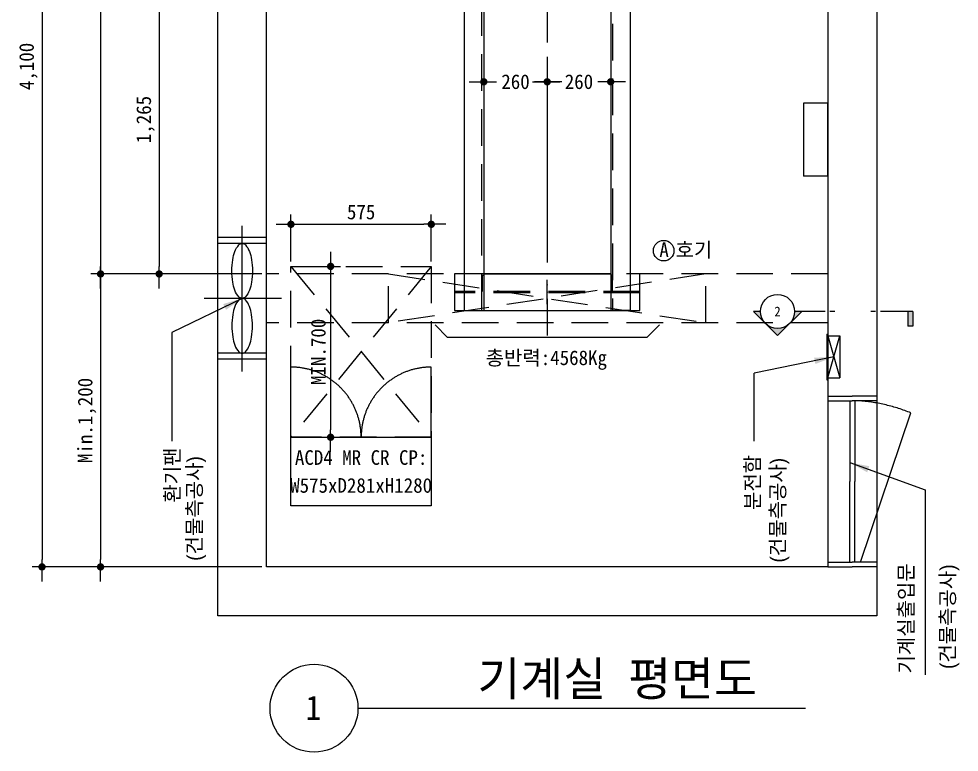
# Model space of a CAD drawing. Extents: x -9109 to 174251, y 57759 to 115528.
# Drawn here: x 142864 to 146716, y 102898 to 105902 of the extents above; entities that cross this region are included whole.
import ezdxf
from ezdxf.enums import TextEntityAlignment as Align

# ---------------------------------------------------------------- set-up
doc = ezdxf.new("R2010")
doc.units = 0
doc.header["$LTSCALE"] = 600
doc.header["$MEASUREMENT"] = 0
for name, pattern in [('CENTER', [2, 1.25, -0.25, 0.25, -0.25]), ('HIDDEN', [0.375, 0.25, -0.125]), ('PHANTOM', [2.5, 1.25, -0.25, 0.25, -0.25, 0.25, -0.25])]:
    doc.linetypes.add(name, pattern=pattern)
doc.layers.get('0').update_dxf_attribs({"linetype": 'CONTINUOUS'})
for name, color, linetype in [('1', 3, 'CONTINUOUS'), ('2', 4, 'HIDDEN'), ('3', 1, 'CENTER'), ('4', 6, 'PHANTOM'), ('6', 2, 'CONTINUOUS'), ('A-DIMS', 7, 'CONTINUOUS')]:
    doc.layers.add(name, color=color, linetype=linetype)
for name, color, linetype, lineweight in [('A-MKXS-LEAD', 7, 'CONTINUOUS', 25), ('A-MKXS-MAK1', 3, 'CONTINUOUS', 25), ('A-MKXS-TEXT1', 3, 'CONTINUOUS', 25), ('A-MKXS-TEXT2', 7, 'CONTINUOUS', 25), ('A-XXXX-SYMB', 7, 'CONTINUOUS', 25), ('A-XXXX-TXT1', 3, 'CONTINUOUS', 25)]:
    doc.layers.add(name, color=color, linetype=linetype, lineweight=lineweight)
doc.styles.add('HY울릉도L', font='')
doc.styles.add('OTIS', font='')
doc.styles.add('굴림', font='')
doc.styles.add('돋움체', font='')
doc.styles.get('HY울릉도L').set_extended_font_data('Dotum')
doc.styles.get('OTIS').set_extended_font_data('Dotum')
doc.styles.get('굴림').set_extended_font_data('Dotum')
doc.styles.get('돋움체').set_extended_font_data('DotumChe')
doc.dimstyles.new('CDIM', dxfattribs={"dimtxt": 3, "dimasz": 1.5, "dimexe": 2, "dimexo": 1, "dimgap": 1, "dimtad": 1, "dimdec": 0, "dimrnd": 0.5, "dimzin": 0, "dimdsep": 32, "dimlunit": 6, "dimtxsty": 'HY울릉도L', "dimblk1": '_CIDOT', "dimblk2": '_CIDOT', "dimsah": 1, "dimcen": 5.5, "dimclrd": 2, "dimclre": 2, "dimclrt": 7, "dimadec": 0, "dimazin": 0, "dimtfac": 1, "dimtdec": 0, "dimtix": 1, "dimtmove": 2, "dimatfit": 1, "dimldrblk": '_CIDOT', "dimfxl": 1, "dimtolj": 1, "dimtzin": 0, "dimlwd": -1, "dimarcsym": 0})
doc.dimstyles.new('OTIS', dxfattribs={"dimscale": 100, "dimtxt": 2.25, "dimasz": 2, "dimexe": 0.8, "dimexo": 0.8, "dimgap": 0.7, "dimtad": 1, "dimdsep": 46, "dimtxsty": '굴림', "dimblk": 'DOT', "dimcen": 0, "dimclrd": 3, "dimclre": 3, "dimclrt": 3, "dimadec": 0, "dimazin": 0, "dimtfac": 1, "dimtmove": 0, "dimatfit": 3, "dimfxl": 1, "dimtolj": 1, "dimarcsym": 0})

# ---------------------------------------------------------------- blocks, each defined once
blk = doc.blocks.new('A$C27541DAA')
for p, q in [((0, -300), (-100, -300)), ((0, -600), (0, -300)), ((0, -600), (-100, -600))]:
    blk.add_line(p, q)
at = {"color": 7}
blk.add_line((-100, -300), (-100, -600), dxfattribs=at)
blk = doc.blocks.new('_CIDOT')
at = {"color": 0, "linetype": 'ByBlock'}
blk.add_line((2, 0), (-1, 0), dxfattribs=at)
at = {"color": 0, "linetype": 'ByBlock', "const_width": 0.5}
blk.add_lwpolyline([(-0.25, 0, 1), (0.25, 0, 1)], format="xyb", close=True, dxfattribs=at)
blk = doc.blocks.new('*D869')
at = {"layer": 'A-DIMS', "lineweight": -2, "transparency": 16777216}
for p, q in [((143598.6, 106122.1), (143398.6, 106122.1)), ((143858.6, 104857.1), (143398.6, 104857.1))]:
    blk.add_line(p, q, dxfattribs=at)
at = {"layer": 'A-DIMS', "transparency": 16777216}
blk.add_line((143438.6, 106092.1), (143438.6, 104887.1), dxfattribs=at)
at = {"layer": 'A-DIMS', "transparency": 16777216, "xscale": 30, "yscale": 30, "zscale": 30}
for p, rotation in [((143438.6, 106122.1), 90), ((143438.6, 104857.1), 270)]:
    blk.add_blockref('_CIDOT', p, dxfattribs=dict(at, rotation=rotation))
at = {"layer": 'A-DIMS', "color": 3, "transparency": 16777216, "insert": (143382.9, 105489.6), "char_height": 60, "attachment_point": 5, "rotation": 90, "style": '돋움체'}
blk.add_mtext('\\A1;1,265', dxfattribs=at)
blk = doc.blocks.new('*D870')
at = {"layer": 'A-DIMS', "lineweight": -2, "transparency": 16777216}
for p, q in [((143858.6, 107757.1), (142918.6, 107757.1)), ((143858.6, 103657.1), (142918.6, 103657.1))]:
    blk.add_line(p, q, dxfattribs=at)
at = {"layer": 'A-DIMS', "transparency": 16777216}
blk.add_line((142958.6, 107727.1), (142958.6, 103687.1), dxfattribs=at)
at = {"layer": 'A-DIMS', "transparency": 16777216, "xscale": 30, "yscale": 30, "zscale": 30}
for p, rotation in [((142958.6, 107757.1), 90), ((142958.6, 103657.1), 270)]:
    blk.add_blockref('_CIDOT', p, dxfattribs=dict(at, rotation=rotation))
at = {"layer": 'A-DIMS', "color": 3, "transparency": 16777216, "insert": (142902.9, 105707.1), "char_height": 60, "attachment_point": 5, "rotation": 90, "style": '돋움체'}
blk.add_mtext('\\A1;4,100', dxfattribs=at)
blk = doc.blocks.new('*D871')
at = {"layer": 'A-DIMS', "lineweight": -2, "transparency": 16777216}
for p, q in [((143858.6, 107757.1), (143158.6, 107757.1)), ((143858.6, 104857.1), (143158.6, 104857.1))]:
    blk.add_line(p, q, dxfattribs=at)
at = {"layer": 'A-DIMS', "transparency": 16777216}
blk.add_line((143198.6, 107727.1), (143198.6, 104887.1), dxfattribs=at)
at = {"layer": 'A-DIMS', "transparency": 16777216, "xscale": 30, "yscale": 30, "zscale": 30}
for p, rotation in [((143198.6, 107757.1), 90), ((143198.6, 104857.1), 270)]:
    blk.add_blockref('_CIDOT', p, dxfattribs=dict(at, rotation=rotation))
at = {"layer": 'A-DIMS', "color": 3, "transparency": 16777216, "insert": (143142.9, 106307.1), "char_height": 60, "attachment_point": 5, "rotation": 90, "style": '돋움체'}
blk.add_mtext('\\A1;HD 2,900', dxfattribs=at)
blk = doc.blocks.new('*D872')
at = {"layer": 'A-DIMS', "lineweight": -2, "transparency": 16777216}
for p, q in [((143858.6, 104857.1), (143158.6, 104857.1)), ((143858.6, 103657.1), (143158.6, 103657.1))]:
    blk.add_line(p, q, dxfattribs=at)
at = {"layer": 'A-DIMS', "transparency": 16777216}
blk.add_line((143198.6, 104827.1), (143198.6, 103687.1), dxfattribs=at)
at = {"layer": 'A-DIMS', "transparency": 16777216, "xscale": 30, "yscale": 30, "zscale": 30}
for p, rotation in [((143198.6, 104857.1), 90), ((143198.6, 103657.1), 270)]:
    blk.add_blockref('_CIDOT', p, dxfattribs=dict(at, rotation=rotation))
at = {"layer": 'A-DIMS', "color": 3, "transparency": 16777216, "insert": (143142.9, 104257.1), "char_height": 60, "attachment_point": 5, "rotation": 90, "style": '돋움체'}
blk.add_mtext('\\A1;Min.1,200', dxfattribs=at)
blk = doc.blocks.new('B-B')
at = {"color": 7}
for p, q in [((7.5, 48.75), (180, 48.75)), ((0, 0), (187.5, 0)), ((0, -3.75), (187.5, -3.75))]:
    blk.add_line(p, q, dxfattribs=at)
for p, q in [((7.5, 0), (7.5, 48.75)), ((180, 0), (180, 48.75)), ((0, -3.75), (0, 0)), ((187.5, -3.75), (187.5, 0))]:
    blk.add_line(p, q)
at = {"layer": '1'}
for p, q in [((7.5, 0), (180, 48.75)), ((180, 0), (7.5, 48.75))]:
    blk.add_line(p, q, dxfattribs=at)
blk = doc.blocks.new('A$C0403078E')
at = {"layer": '4'}
blk.add_line((-330, -34.1), (280.7, -240), dxfattribs=at)
blk.add_arc((-362.5, 22.5), 694.7, 337.8028, 355.4446, dxfattribs=at)
blk = doc.blocks.new('B-E')
for p, q in [((0, 200), (0, 100)), ((20, 200), (20, 100)), ((680, 200), (680, 100)), ((700, 200), (700, 100)), ((0, 0), (0, 100)), ((20, 110), (350, 110)), ((20, 0), (20, 100)), ((20, 90), (350, 90)), ((680, 110), (350, 110)), ((680, 90), (350, 90)), ((680, 0), (680, 100)), ((700, 0), (700, 100))]:
    blk.add_line(p, q)
at = {"extrusion": (0, 0, -1), "zscale": -1, "rotation": 180}
blk.add_blockref('A$C0403078E', (-350, 100), dxfattribs=at)
blk = doc.blocks.new('B-F')
for p, q in [((0, 498), (-200, 498)), ((0, 474), (-200, 474)), ((0, 24), (-200, 24)), ((0, 0), (-200, 0))]:
    blk.add_line(p, q)
for points in [[(-100, 249, -0.212428), (-113.3, 254.9, -0.094335), (-129.7, 282, -0.051015), (-138.5, 315.5, -0.038375), (-142, 361.5, -0.038375), (-138.5, 407.5, -0.051015), (-129.7, 441, -0.094335), (-113.3, 468.1, -0.212428), (-100, 474, -0.212428), (-86.7, 468.1, -0.094335), (-70.3, 441, -0.051015), (-61.5, 407.5, -0.038375), (-58, 361.5, -0.038375), (-61.5, 315.5, -0.051015), (-70.3, 282, -0.094335), (-86.7, 254.9, -0.212428)], [(-100, 249, 0.212428), (-113.3, 243.1, 0.094335), (-129.7, 216, 0.051015), (-138.5, 182.5, 0.038375), (-142, 136.5, 0.038375), (-138.5, 90.5, 0.051015), (-129.7, 57, 0.094335), (-113.3, 29.9, 0.212428), (-100, 24, 0.212428), (-86.7, 29.9, 0.094335), (-70.3, 57, 0.051015), (-61.5, 90.5, 0.038375), (-58, 136.5, 0.038375), (-61.5, 182.5, 0.051015), (-70.3, 216, 0.094335), (-86.7, 243.1, 0.212428)]]:
    blk.add_lwpolyline(points, format="xyb", close=True)
at = {"layer": '3'}
for p, q in [((-100, -50), (-100, 545.9)), ((61.3, 249), (-255.5, 249))]:
    blk.add_line(p, q, dxfattribs=at)
blk = doc.blocks.new('*D873')
at = {"layer": 'A-DIMS', "lineweight": -2, "transparency": 16777216}
for p, q in [((143998.6, 104888.1), (144181.1, 104888.1)), ((143998.6, 104188.1), (144181.1, 104188.1))]:
    blk.add_line(p, q, dxfattribs=at)
at = {"layer": 'A-DIMS', "transparency": 16777216}
blk.add_line((144141.1, 104858.1), (144141.1, 104218.1), dxfattribs=at)
at = {"layer": 'A-DIMS', "transparency": 16777216, "xscale": 30, "yscale": 30, "zscale": 30}
for p, rotation in [((144141.1, 104888.1), 90), ((144141.1, 104188.1), 270)]:
    blk.add_blockref('_CIDOT', p, dxfattribs=dict(at, rotation=rotation))
at = {"layer": 'A-DIMS', "color": 3, "transparency": 16777216, "insert": (144091, 104538.1), "char_height": 60, "attachment_point": 5, "rotation": 90, "style": '돋움체'}
blk.add_mtext('\\A1;MIN.700', dxfattribs=at)
blk = doc.blocks.new('ACD4-2')
blk.add_lwpolyline([(0, 281), (575, 281), (575, 0), (0, 0)], close=True)
at = {"layer": '2'}
for p, q in [((0, 981), (575, 281)), ((575, 981), (0, 281))]:
    blk.add_line(p, q, dxfattribs=at)
blk.add_lwpolyline([(0, 981), (575, 981), (575, 281), (0, 281)], close=True, dxfattribs=at)
at = {"layer": '4'}
for p, q in [((0, 281), (0, 568.5)), ((575, 281), (575, 568.5))]:
    blk.add_line(p, q, dxfattribs=at)
for centre, start, end in [((0, 281), 0, 90), ((575, 281), 90, 180)]:
    blk.add_arc(centre, 287.5, start, end, dxfattribs=at)
blk = doc.blocks.new('*D874')
at = {"layer": 'A-DIMS', "lineweight": -2, "transparency": 16777216}
for p, q in [((143978.6, 104908.1), (143978.6, 105100.5)), ((144553.6, 104908.1), (144553.6, 105100.5))]:
    blk.add_line(p, q, dxfattribs=at)
at = {"layer": 'A-DIMS', "transparency": 16777216}
blk.add_line((144008.6, 105060.5), (144523.6, 105060.5), dxfattribs=at)
at = {"layer": 'A-DIMS', "transparency": 16777216, "xscale": 30, "yscale": 30, "zscale": 30, "rotation": 180}
blk.add_blockref('_CIDOT', (143978.6, 105060.5), dxfattribs=at)
at = {"layer": 'A-DIMS', "transparency": 16777216, "xscale": 30, "yscale": 30, "zscale": 30}
blk.add_blockref('_CIDOT', (144553.6, 105060.5), dxfattribs=at)
at = {"layer": 'A-DIMS', "color": 3, "transparency": 16777216, "insert": (144266.1, 105110.5), "char_height": 60, "attachment_point": 5, "style": '돋움체'}
blk.add_mtext('\\A1;575', dxfattribs=at)
blk = doc.blocks.new('*D875')
at = {"layer": 'A-DIMS', "lineweight": -2, "transparency": 16777216}
for p, q in [((144768.6, 105746.8), (144768.6, 105604.2)), ((145028.6, 105746.8), (145028.6, 105604.2))]:
    blk.add_line(p, q, dxfattribs=at)
at = {"layer": 'A-DIMS', "transparency": 16777216}
for p, q in [((144798.6, 105644.2), (144820.8, 105644.2)), ((144998.6, 105644.2), (144976.4, 105644.2))]:
    blk.add_line(p, q, dxfattribs=at)
at = {"layer": 'A-DIMS', "transparency": 16777216, "xscale": 30, "yscale": 30, "zscale": 30, "rotation": 180}
blk.add_blockref('_CIDOT', (144768.6, 105644.2), dxfattribs=at)
at = {"layer": 'A-DIMS', "transparency": 16777216, "xscale": 30, "yscale": 30, "zscale": 30}
blk.add_blockref('_CIDOT', (145028.6, 105644.2), dxfattribs=at)
at = {"layer": 'A-DIMS', "color": 3, "transparency": 16777216, "insert": (144898.6, 105644.2), "char_height": 60, "attachment_point": 5, "style": '돋움체'}
blk.add_mtext('\\A1;260', dxfattribs=at)
blk = doc.blocks.new('*D876')
at = {"layer": 'A-DIMS', "lineweight": -2, "transparency": 16777216}
for p, q in [((145028.6, 105746.8), (145028.6, 105604.2)), ((145288.6, 105746.8), (145288.6, 105604.2))]:
    blk.add_line(p, q, dxfattribs=at)
at = {"layer": 'A-DIMS', "transparency": 16777216}
for p, q in [((145058.6, 105644.2), (145080.8, 105644.2)), ((145258.6, 105644.2), (145236.4, 105644.2))]:
    blk.add_line(p, q, dxfattribs=at)
at = {"layer": 'A-DIMS', "transparency": 16777216, "xscale": 30, "yscale": 30, "zscale": 30, "rotation": 180}
blk.add_blockref('_CIDOT', (145028.6, 105644.2), dxfattribs=at)
at = {"layer": 'A-DIMS', "transparency": 16777216, "xscale": 30, "yscale": 30, "zscale": 30}
blk.add_blockref('_CIDOT', (145288.6, 105644.2), dxfattribs=at)
at = {"layer": 'A-DIMS', "color": 3, "transparency": 16777216, "insert": (145158.6, 105644.2), "char_height": 60, "attachment_point": 5, "style": '돋움체'}
blk.add_mtext('\\A1;260', dxfattribs=at)
blk = doc.blocks.new('4.1T SPACE 빔(260)')
h = blk.add_hatch(color=256)
h.paths.add_polyline_path([(0, 106.5, -0.414214), (1.5, 105), (0, 105)])
h.paths.add_polyline_path([(0, 106.5), (0, 105), (-1.5, 105, -0.414214)])
h.paths.add_polyline_path([(-1.5, 105), (0, 105), (0, 103.5, -0.414214)])
h.paths.add_polyline_path([(0, 105), (1.5, 105, -0.414214), (0, 103.5)])
h = blk.add_hatch(color=256)
h.paths.add_polyline_path([(0, 75), (0, 76.5, -0.414214), (1.5, 75)])
h.paths.add_polyline_path([(-1.5, 75, -0.414214), (0, 76.5), (0, 75)])
h.paths.add_polyline_path([(0, 73.5, -0.414214), (-1.5, 75), (0, 75)])
h.paths.add_polyline_path([(0, 75), (1.5, 75, -0.414214), (0, 73.5)])
h = blk.add_hatch(color=256)
h.paths.add_polyline_path([(0, 46.5, -0.414214), (1.5, 45), (0, 45)])
h.paths.add_polyline_path([(0, 46.5), (0, 45), (-1.5, 45, -0.414214)])
h.paths.add_polyline_path([(-1.5, 45), (0, 45), (0, 43.5, -0.414214)])
h.paths.add_polyline_path([(0, 45), (1.5, 45, -0.414214), (0, 43.5)])
for p, q in [((-380, 0), (-380, 150)), ((-380, 150), (380, 150)), ((-340, 150), (-260, 150)), ((340, 150), (260, 150)), ((380, 150), (380, 0)), ((-260, 0), (260, 0)), ((-260, 0), (260, 0)), ((-340, 0), (-380, 0)), ((260, 0), (-260, 0)), ((380, 0), (340, 0))]:
    blk.add_line(p, q)
for centre in [(0, 105), (0, 75), (0, 45)]:
    blk.add_circle(centre, 1.5)
at = {"layer": '2'}
for p, q in [((380, 78), (-380, 78)), ((380, 72), (-380, 72)), ((-266, 5), (-266, 72)), ((-260, 5), (-260, 72)), ((260, 5), (260, 72)), ((266, 5), (266, 72)), ((-266, 5), (-260, 5)), ((266, 5), (260, 5))]:
    blk.add_line(p, q, dxfattribs=at)
at = {"layer": '4'}
blk.add_line((0, 123.9), (0, 23.8), dxfattribs=at)

msp = doc.modelspace()

# ---------------------------------------------------------------- hatches: boundary and pattern name
at = {"layer": 'A-MKXS-MAK1'}
h = msp.add_hatch(color=256, dxfattribs=at)
h.paths.add_polyline_path([(145972.2, 104604.4), (146021.7, 104653.9, -0.414214), (145922.7, 104653.9)])
h.paths.add_polyline_path([(146021.7, 104653.9), (146071.2, 104703.4), (146042.2, 104703.4, -0.198912)])
h.paths.add_polyline_path([(145922.7, 104653.9, -0.198912), (145902.2, 104703.4), (145873.2, 104703.4)])
msp.add_hatch(color=256, dxfattribs=at).paths.add_polyline_path([(146506.4, 104643.4), (146526.4, 104643.4), (146526.4, 104703.4), (146506.4, 104703.4)])

# ---------------------------------------------------------------- linework, layer by layer
for p, q in [((144688.6, 107907.1), (144688.6, 104707.1)), ((145368.6, 107907.1), (145368.6, 104707.1)), ((144768.6, 106027.1), (144768.6, 104707.1)), ((145288.6, 106027.1), (145288.6, 104707.1))]:
    msp.add_line(p, q)
msp.add_lwpolyline([(146378.6, 103457.1), (143678.6, 103457.1), (143678.6, 107957.1), (146378.6, 107957.1)], close=True)
msp.add_lwpolyline([(145368.6, 107757.1), (146178.6, 107757.1), (146178.6, 103657.1), (143878.6, 103657.1), (143878.6, 107757.1), (144688.6, 107757.1)])
at = {"layer": '1', "color": 1, "linetype": 'CENTER'}
msp.add_line((145028.6, 108054.6), (145028.6, 104602.7), dxfattribs=at)
at = {"layer": '1'}
msp.add_circle((145505.7, 104952.4), 42, dxfattribs=at)
at = {"layer": '2'}
for p, q in [((144761.1, 104707.1), (144761.1, 107907.1)), ((145296.1, 107907.1), (145296.1, 104707.1)), ((146178.6, 104857.1), (143878.6, 104857.1)), ((144378.6, 104657.1), (144378.6, 104857.1)), ((145678.6, 104857.1), (144378.6, 104657.1)), ((144378.6, 104857.1), (145678.6, 104657.1)), ((145678.6, 104657.1), (145678.6, 104857.1)), ((146178.6, 104657.1), (143878.6, 104657.1))]:
    msp.add_line(p, q, dxfattribs=at)
at = {"layer": '6'}
msp.add_lwpolyline([(145488, 104648.3), (145436.8, 104597.1), (144620.4, 104597.1), (144569.2, 104648.3)], dxfattribs=at)
at = {"layer": 'A-MKXS-LEAD'}
for p, q in [((143490.9, 104616.7), (143490.9, 104172)), ((145875.8, 104172), (145875.8, 104450.7)), ((146577.4, 103973), (146577.4, 103215.3))]:
    msp.add_line(p, q, dxfattribs=at)
at = {"layer": 'A-MKXS-MAK1'}
for p, q in [((145873.2, 104703.4), (145972.2, 104604.4)), ((145902.2, 104703.4), (145873.2, 104703.4)), ((146071.2, 104703.4), (145972.2, 104604.4)), ((146166.8, 104703.4), (146042.2, 104703.4)), ((146206.8, 104703.4), (146186.8, 104703.4)), ((146373.8, 104703.4), (146353.8, 104703.4)), ((146526.4, 104703.4), (146393.8, 104703.4)), ((146506.4, 104703.4), (146506.4, 104643.4)), ((146526.4, 104703.4), (146526.4, 104643.4)), ((146526.4, 104643.4), (146506.4, 104643.4))]:
    msp.add_line(p, q, dxfattribs=at)
msp.add_circle((145972.2, 104703.4), 70, dxfattribs=at)
at = {"layer": 'A-XXXX-SYMB'}
msp.add_line((144253, 103078.1), (146086.8, 103078.1), dxfattribs=at)
msp.add_circle((144073, 103078.1), 180, dxfattribs=at)

# ---------------------------------------------------------------- block references
for name, p in [('A$C27541DAA', (146178.6, 105857.1)), ('B-F', (143878.6, 104508.1)), ('ACD4-2', (143978.6, 103907.1))]:
    msp.add_blockref(name, p)
at = {"xscale": -1}
for name, p, rotation in [('4.1T SPACE 빔(260)', (145028.6, 104857.1), 180), ('B-E', (146178.6, 103657.1), 270)]:
    msp.add_blockref(name, p, dxfattribs=dict(at, rotation=rotation))
at = {"rotation": 269.9999999999999}
msp.add_blockref('B-B', (146178.6, 104610.9), dxfattribs=at)

# ---------------------------------------------------------------- texts
at = {"layer": '1', "color": 3, "style": 'OTIS'}
for s, p in [('환기팬', (143521.7, 103920.1)), ('분전함', (145899.6, 103889.9)), ('(건물측공사)', (143612.7, 103682.1)), ('(건물측공사)', (146002.8, 103674.9)), ('기계실출입문', (146528.7, 103220.2)), ('(건물측공사)', (146698.4, 103238.8))]:
    msp.add_text(s, height=60, rotation=90, dxfattribs=at).set_placement(p)
at = {"layer": 'A-MKXS-TEXT1', "style": '돋움체'}
msp.add_text('호기', height=60, dxfattribs=at).set_placement((145554.3, 104925.7))
for s, p in [('A', (145507.4, 104956)), ('ACD4 MR CR CP:', (144266.1, 104105.1)), ('W575xD281xH1280', (144266.1, 103990.9))]:
    msp.add_text(s, height=60, dxfattribs=at).set_placement(p, align=Align.MIDDLE_CENTER)
msp.add_text('총반력:4568Kg', height=60, dxfattribs=at).set_placement((145024.8, 104483.8), align=Align.CENTER)
at = {"layer": 'A-MKXS-TEXT2', "style": '돋움체'}
msp.add_text('2', height=40, dxfattribs=at).set_placement((145972.2, 104703.4), align=Align.MIDDLE)
at = {"layer": 'A-XXXX-TXT1', "style": '돋움체'}
msp.add_text('기계실 평면도', height=140, dxfattribs=at).set_placement((145887.4, 103087.2), align=Align.BOTTOM_RIGHT)
msp.add_text('1', height=100, dxfattribs=at).set_placement((144070.7, 103080.3), align=Align.MIDDLE)

# ---------------------------------------------------------------- dimensions: what is measured, and where the dimension line sits
at = {"layer": 'A-DIMS'}
for base, p1, p2, picture, middle in [((142958.6, 103657.1), (143878.6, 107757.1), (143878.6, 103657.1), '*D870', (142902.9, 105707.1)), ((143438.6, 104857.1), (143618.6, 106122.1), (143878.6, 104857.1), '*D869', (143382.9, 105489.6))]:
    dim = msp.add_linear_dim(base=base, p1=p1, p2=p2, angle=90, dimstyle='CDIM', override={"dimscale": 20, "dimtxsty": '돋움체', "dimclrd": 256, "dimclre": 256, "dimclrt": 3}, dxfattribs=at)
    dim.commit()
    dim.dimension.update_dxf_attribs({"geometry": picture, "text_midpoint": middle})
for base, p1, p2, text, picture, middle in [((143198.6, 104857.1), (143878.6, 107757.1), (143878.6, 104857.1), 'HD <>', '*D871', (143142.9, 106307.1)), ((143198.6, 103657.1), (143878.6, 104857.1), (143878.6, 103657.1), 'Min.<>', '*D872', (143142.9, 104257.1)), ((144141.1, 104188.1), (143978.6, 104888.1), (143978.6, 104188.1), 'MIN.<>', '*D873', (144091, 104538.1))]:
    dim = msp.add_linear_dim(base=base, p1=p1, p2=p2, angle=90, text=text, dimstyle='CDIM', override={"dimscale": 20, "dimtxsty": '돋움체', "dimclrd": 256, "dimclre": 256, "dimclrt": 3}, dxfattribs=at)
    dim.commit()
    dim.dimension.update_dxf_attribs({"geometry": picture, "text_midpoint": middle})
for base, p1, p2, picture, middle in [((145028.6, 105644.2), (144768.6, 105766.8), (145028.6, 105766.8), '*D875', (144898.6, 105644.2)), ((145288.6, 105644.2), (145028.6, 105766.8), (145288.6, 105766.8), '*D876', (145158.6, 105644.2))]:
    dim = msp.add_linear_dim(base=base, p1=p1, p2=p2, dimstyle='CDIM', override={"dimscale": 20, "dimtxsty": '돋움체', "dimclrd": 256, "dimclre": 256, "dimclrt": 3}, dxfattribs=at)
    dim.commit()
    dim.dimension.update_dxf_attribs({"geometry": picture, "text_midpoint": middle, "dimtype": 160})
dim = msp.add_linear_dim(base=(144553.6, 105060.5), p1=(143978.6, 104888.1), p2=(144553.6, 104888.1), dimstyle='CDIM', override={"dimscale": 20, "dimtxsty": '돋움체', "dimclrd": 256, "dimclre": 256, "dimclrt": 3}, dxfattribs=at)
dim.commit()
dim.dimension.update_dxf_attribs({"geometry": '*D874', "text_midpoint": (144266.1, 105110.5)})

# ---------------------------------------------------------------- leaders
at = {"layer": 'A-MKXS-LEAD'}
for points in [[(143778.6, 104757.1), (143490.9, 104616.7)], [(146203, 104517.1), (145875.8, 104450.7)], [(146268.6, 104084.3), (146577.4, 103973)]]:
    msp.add_leader(points, dimstyle='OTIS', override={"dimscale": 40, "dimtad": 0, "dimtxsty": 'OTIS', "dimclrd": 256, "dimatfit": 0}, dxfattribs=at)

doc.saveas('drawing.dxf')
